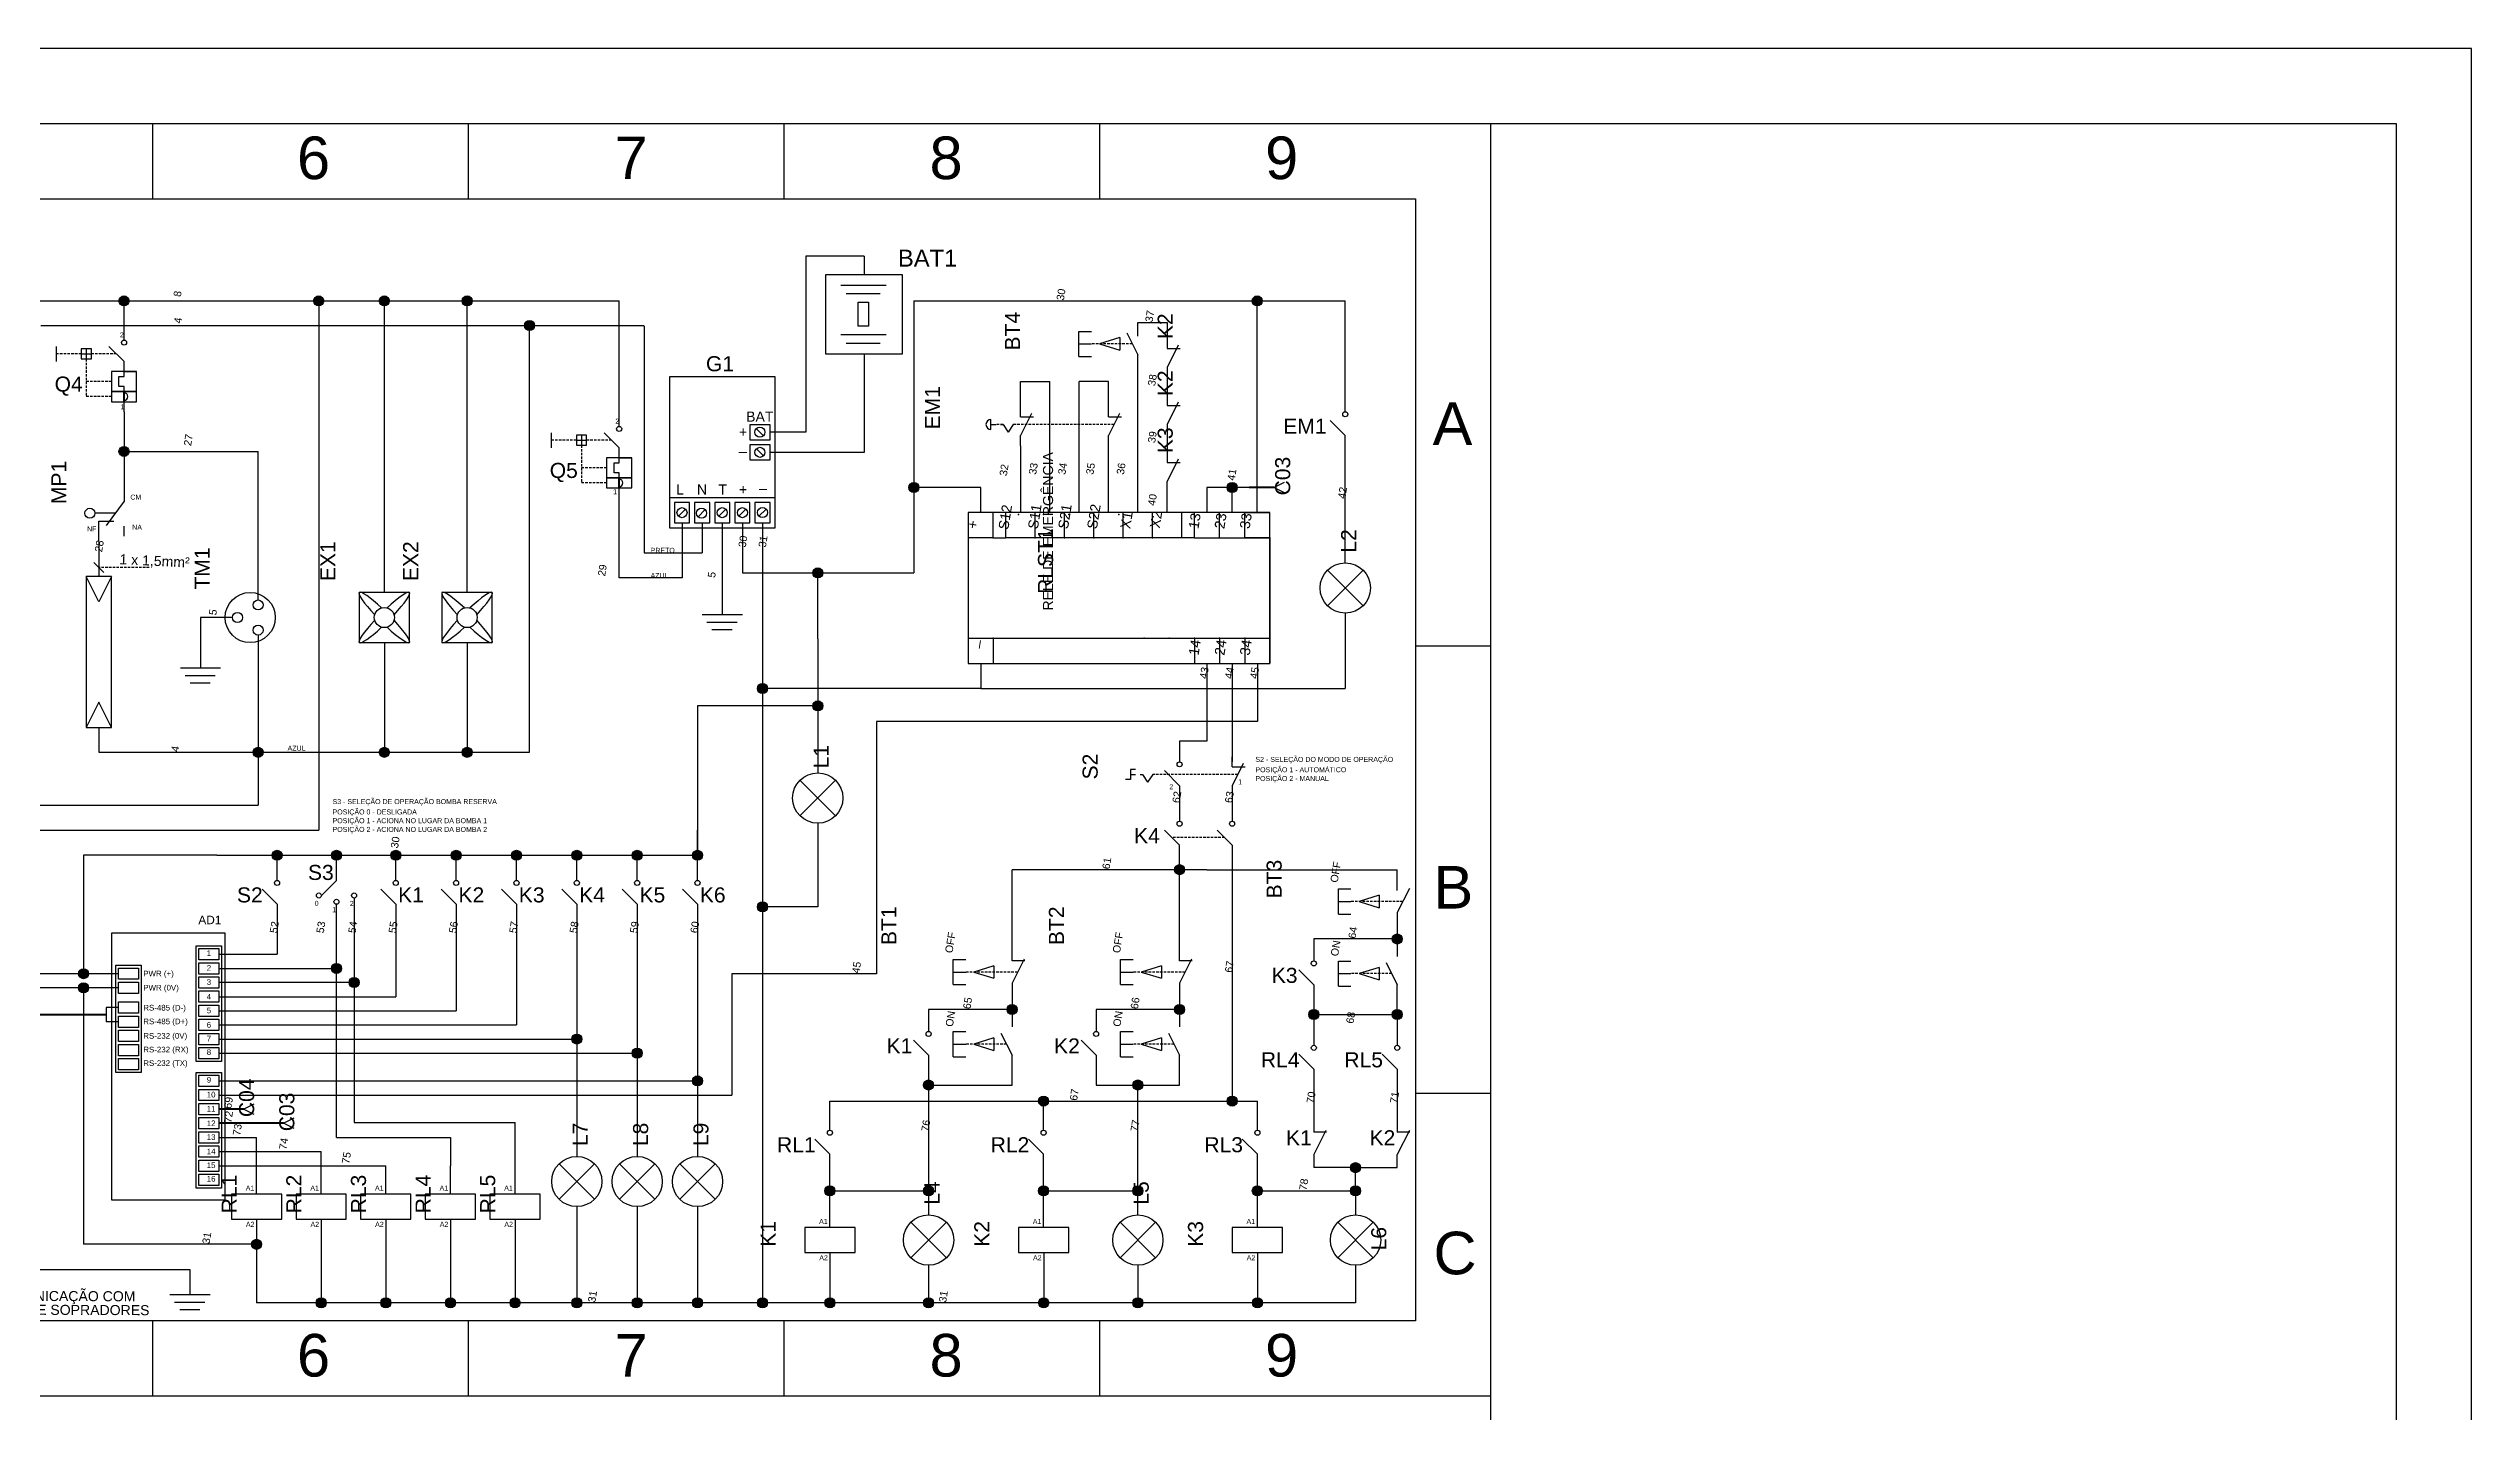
# Model space of a CAD drawing. Header units: millimetres. Extents: x 100 to 940, y 41 to 694.
# Drawn here: x 458.1 to 940, y 422.7 to 693.9 of the extents above; entities that cross this region are included whole.
import ezdxf
from ezdxf.enums import TextEntityAlignment as Align

# ---------------------------------------------------------------- set-up
doc = ezdxf.new("R2010")
doc.units = ezdxf.units.MM
doc.linetypes.add('DASHED', pattern=[0.75, 0.5, -0.25])
doc.styles.add('Annotative', font='arial.ttf')
doc.styles.add('Notes', font='arial.ttf', dxfattribs={"height": 3})

msp = doc.modelspace()

# ---------------------------------------------------------------- hatches: boundary and pattern name
for points in [[(474.15, 643.7, 1), (472.15, 643.7, 1)], [(512.86, 643.7, 1), (510.86, 643.7, 1)], [(525.92, 643.7, 1), (523.92, 643.7, 1)], [(542.38, 643.7, 1), (540.38, 643.7, 1)], [(699.52, 643.7, 1), (697.52, 643.7, 1)], [(554.81, 638.8, 1), (552.81, 638.8, 1)], [(474.15, 613.75, 1), (472.15, 613.75, 1)], [(631.24, 606.58, 1), (629.24, 606.58, 1)], [(694.52, 606.58, 1), (692.52, 606.58, 1)], [(612.12, 589.57, 1), (610.12, 589.57, 1)], [(601.12, 566.58, 1), (599.12, 566.58, 1)], [(612.12, 563.11, 1), (610.12, 563.11, 1)], [(500.81, 553.88, 1), (498.81, 553.88, 1)], [(525.92, 553.88, 1), (523.92, 553.88, 1)], [(542.38, 553.88, 1), (540.38, 553.88, 1)], [(504.59, 533.39, 1), (502.59, 533.39, 1)], [(516.4, 533.39, 1), (514.4, 533.39, 1)], [(528.2, 533.39, 1), (526.2, 533.39, 1)], [(540.2, 533.39, 1), (538.2, 533.39, 1)], [(552.2, 533.39, 1), (550.2, 533.39, 1)], [(564.2, 533.39, 1), (562.2, 533.39, 1)], [(576.2, 533.39, 1), (574.2, 533.39, 1)], [(588.2, 533.39, 1), (586.2, 533.39, 1)], [(684.07, 530.53, 1), (682.07, 530.53, 1)], [(601.12, 523.13, 1), (599.12, 523.13, 1)], [(727.36, 516.74, 1), (725.36, 516.74, 1)], [(466.11, 509.83, 1), (464.11, 509.83, 1)], [(516.4, 510.89, 1), (514.4, 510.89, 1)], [(466.11, 507.02, 1), (464.11, 507.02, 1)], [(519.9, 508.08, 1), (517.9, 508.08, 1)], [(650.75, 502.7, 1), (648.75, 502.7, 1)], [(684.07, 502.7, 1), (682.07, 502.7, 1)], [(710.77, 501.71, 1), (708.77, 501.71, 1)], [(727.36, 501.71, 1), (725.36, 501.71, 1)], [(564.2, 496.83, 1), (562.2, 496.83, 1)], [(576.2, 494.01, 1), (574.2, 494.01, 1)], [(588.2, 488.5, 1), (586.2, 488.5, 1)], [(634.15, 487.68, 1), (632.15, 487.68, 1)], [(675.77, 487.68, 1), (673.77, 487.68, 1)], [(657.02, 484.48, 1), (655.02, 484.48, 1)], [(694.52, 484.48, 1), (692.52, 484.48, 1)], [(614.52, 466.63, 1), (612.52, 466.63, 1)], [(634.15, 466.63, 1), (632.15, 466.63, 1)], [(657.02, 466.63, 1), (655.02, 466.63, 1)], [(675.77, 466.63, 1), (673.77, 466.63, 1)], [(699.53, 466.63, 1), (697.53, 466.63, 1)], [(719.05, 471.24, 1), (717.05, 471.24, 1)], [(719.05, 466.63, 1), (717.05, 466.63, 1)], [(500.51, 455.98, 1), (498.51, 455.98, 1)], [(513.36, 444.33, 1), (511.36, 444.33, 1)], [(526.21, 444.33, 1), (524.21, 444.33, 1)], [(539.06, 444.33, 1), (537.06, 444.33, 1)], [(551.91, 444.33, 1), (549.91, 444.33, 1)], [(564.2, 444.33, 1), (562.2, 444.33, 1)], [(576.2, 444.33, 1), (574.2, 444.33, 1)], [(588.2, 444.33, 1), (586.2, 444.33, 1)], [(601.12, 444.33, 1), (599.12, 444.33, 1)], [(614.54, 444.33, 1), (612.54, 444.33, 1)], [(634.15, 444.33, 1), (632.15, 444.33, 1)], [(657.04, 444.33, 1), (655.04, 444.33, 1)], [(675.77, 444.33, 1), (673.77, 444.33, 1)], [(699.54, 444.33, 1), (697.54, 444.33, 1)]]:
    msp.add_hatch(color=256).paths.add_polyline_path(points)

# ---------------------------------------------------------------- linework, layer by layer
for p, q in [((478.89, 664), (478.89, 679)), ((541.67, 664), (541.67, 679)), ((604.44, 664), (604.44, 679)), ((667.22, 664), (667.22, 679)), ((745, 115), (745, 679)), ((620.32, 652.62), (608.72, 652.62)), ((608.72, 652.62), (608.72, 617.58)), ((620.32, 652.62), (620.32, 648.97)), ((615.72, 646.84), (624.72, 646.84)), ((208.01, 643.7), (473.15, 643.7)), ((472.42, 643.7), (571.62, 643.7)), ((473.15, 635.9), (473.15, 643.7)), ((498.81, 643.7), (524.92, 643.7)), ((511.86, 643.7), (511.86, 538.39)), ((524.92, 585.7), (524.92, 643.7)), ((541.38, 585.7), (541.38, 643.7)), ((571.62, 620.72), (571.62, 643.7)), ((616.79, 645.16), (623.54, 645.16)), ((630.24, 643.7), (688.52, 643.7)), ((630.24, 643.7), (630.24, 589.57)), ((688.52, 643.7), (693.52, 643.7)), ((693.52, 643.7), (716.02, 643.7)), ((698.52, 606.58), (698.52, 643.7)), ((716.02, 621.64), (716.02, 643.7)), ((456.59, 638.8), (576.62, 638.8)), ((473.15, 635.9), (473.15, 637.9)), ((473.15, 635.9), (473.15, 637.9)), ((553.81, 553.88), (553.81, 638.7)), ((576.62, 638.7), (576.62, 593.57)), ((615.72, 636.99), (624.72, 636.99)), ((663.05, 632.64), (663.05, 637.64)), ((663.05, 637.64), (665.55, 637.64)), ((671.17, 636.39), (667.17, 635.14)), ((671.17, 636.39), (671.17, 633.89)), ((672.56, 637.35), (674.77, 632.94)), ((674.77, 639.38), (680.6, 639.38)), ((674.77, 636.69), (674.77, 639.38)), ((680.6, 639.38), (680.6, 634.21)), ((459.65, 634.65), (459.65, 631.65)), ((464.65, 633.15), (466.65, 633.15)), ((465.65, 634.15), (465.65, 632.15)), ((473.15, 631.65), (470.15, 634.65)), ((473.15, 629.65), (473.15, 631.65)), ((616.79, 635.3), (623.54, 635.3)), ((620.32, 633.1), (620.32, 613.57)), ((663.05, 635.14), (665.55, 635.14)), ((663.05, 632.64), (665.55, 632.64)), ((667.17, 635.14), (671.17, 633.89)), ((674.77, 601.58), (674.77, 632.94)), ((682.8, 634.87), (680.6, 630.46)), ((680.6, 634.21), (683.18, 634.21)), ((472.15, 626.65), (472.15, 628.65)), ((472.15, 628.65), (473.15, 628.64)), ((473.15, 626.65), (472.15, 626.65)), ((473.15, 628.64), (473.15, 629.65)), ((473.15, 629.65), (475.65, 629.65)), ((473.15, 625.65), (473.15, 626.65)), ((651.43, 622.64), (651.43, 627.64)), ((651.43, 627.64), (657.27, 627.64)), ((657.27, 601.58), (657.27, 627.64)), ((663.1, 601.58), (663.1, 627.64)), ((668.93, 627.64), (663.1, 627.64)), ((668.93, 622.64), (668.93, 627.64)), ((680.6, 630.46), (680.6, 622.87)), ((473.15, 621.65), (473.15, 623.65)), ((473.15, 621.65), (473.15, 605.86)), ((651.43, 620.64), (651.43, 622.64)), ((651.43, 620.64), (651.43, 622.64)), ((668.93, 620.64), (668.93, 622.64)), ((682.8, 623.53), (680.6, 619.12)), ((680.6, 622.87), (683.18, 622.87)), ((558.12, 617.48), (558.12, 614.48)), ((564.12, 616.98), (564.12, 614.98)), ((571.62, 614.48), (568.62, 617.48)), ((571.62, 618.72), (571.62, 620.72)), ((571.62, 618.72), (571.62, 620.72)), ((600.32, 616.87), (598.91, 618.28)), ((608.72, 617.58), (601.62, 617.58)), ((645.56, 618.1), (645.56, 620.1)), ((645.56, 619.1), (646.56, 619.1)), ((647.46, 619.1), (647.96, 619.1)), ((647.96, 619.1), (648.96, 617.6)), ((649.96, 619.1), (648.96, 617.6)), ((650.46, 619.1), (649.96, 619.1)), ((653.64, 621.3), (651.43, 616.89)), ((651.43, 620.64), (654.02, 620.64)), ((651.43, 614.89), (651.43, 616.89)), ((671.14, 621.3), (668.93, 616.89)), ((668.93, 620.64), (671.52, 620.64)), ((668.93, 614.89), (668.93, 616.89)), ((668.93, 601.58), (668.93, 616.89)), ((680.6, 619.12), (680.6, 611.53)), ((716.02, 616.89), (713.02, 619.89)), ((716.02, 591.58), (716.02, 616.89)), ((716.02, 595.2), (716.02, 616.89)), ((473.15, 613.75), (499.81, 613.75)), ((499.81, 584.2), (499.81, 613.75)), ((563.12, 615.98), (565.12, 615.98)), ((571.62, 612.48), (571.62, 614.48)), ((571.62, 611.47), (571.62, 612.48)), ((571.62, 612.48), (574.12, 612.48)), ((600.32, 612.87), (598.91, 614.28)), ((620.32, 613.57), (601.62, 613.57)), ((651.43, 614.89), (651.43, 601.58)), ((682.8, 612.18), (680.6, 607.78)), ((570.62, 609.48), (570.62, 611.48)), ((570.62, 611.48), (571.62, 611.47)), ((571.62, 609.48), (570.62, 609.48)), ((571.62, 608.48), (571.62, 609.48)), ((680.6, 611.53), (683.18, 611.53)), ((680.6, 601.58), (680.6, 607.78)), ((703.85, 607.58), (701.85, 606.58)), ((473.15, 603.86), (469.59, 599.04)), ((473.15, 605.86), (473.15, 603.86)), ((571.62, 604.48), (571.62, 606.48)), ((571.62, 588.57), (571.62, 604.48)), ((581.62, 604.57), (602.62, 604.57)), ((643.52, 606.58), (630.24, 606.58)), ((643.52, 601.58), (643.52, 606.58)), ((693.52, 606.58), (688.52, 606.58)), ((688.52, 606.58), (688.52, 601.58)), ((693.52, 601.58), (693.52, 606.58)), ((696.88, 606.58), (693.52, 606.58)), ((698.52, 601.58), (698.52, 606.58)), ((701.85, 606.58), (703.85, 605.58)), ((471.37, 601.45), (467.37, 601.45)), ((468.15, 595.86), (468.15, 599.86)), ((468.15, 599.86), (471.15, 599.86)), ((473.15, 596.86), (473.15, 598.86)), ((583.41, 600.87), (584.82, 602.28)), ((584.12, 599.57), (584.12, 588.57)), ((585.62, 599.57), (585.62, 600.57)), ((587.31, 600.76), (588.72, 602.18)), ((588.12, 599.57), (588.12, 593.57)), ((591.41, 600.87), (592.82, 602.28)), ((592.12, 599.57), (592.12, 581.29)), ((595.41, 600.87), (596.82, 602.28)), ((596.12, 599.57), (596.12, 589.57)), ((599.41, 600.87), (600.83, 602.28)), ((600.12, 599.57), (600.12, 523.13)), ((646.02, 601.58), (641.02, 601.58)), ((646.02, 596.58), (646.02, 601.58)), ((648.52, 596.58), (648.52, 601.58)), ((654.35, 596.58), (654.35, 601.58)), ((660.18, 596.58), (660.18, 601.58)), ((666.02, 596.58), (666.02, 601.58)), ((671.85, 596.58), (671.85, 601.58)), ((677.68, 596.58), (677.68, 601.58)), ((683.52, 596.58), (683.52, 601.58)), ((686.02, 596.58), (686.02, 601.58)), ((691.02, 596.58), (691.02, 601.58)), ((696.02, 596.58), (696.02, 601.58)), ((696.02, 601.58), (701.02, 601.58)), ((701.02, 596.58), (701.02, 601.58)), ((468.15, 595.86), (468.15, 588.85)), ((576.62, 593.57), (588.12, 593.57)), ((646.02, 596.58), (641.02, 596.58)), ((646.02, 596.58), (648.52, 596.58)), ((648.52, 596.58), (648.52, 596.58)), ((683.52, 596.58), (648.52, 596.58)), ((686.02, 596.58), (683.52, 596.58)), ((683.52, 596.58), (683.52, 596.58)), ((686.02, 596.58), (701.02, 596.58)), ((701.02, 596.58), (696.02, 596.58)), ((701.02, 596.58), (701.02, 576.58)), ((468.15, 583.85), (465.65, 588.85)), ((467.15, 591.68), (469.15, 589.68)), ((470.65, 588.85), (468.15, 583.85)), ((584.12, 588.57), (571.62, 588.57)), ((596.12, 589.57), (611.12, 589.57)), ((611.12, 576.43), (611.12, 589.57)), ((611.12, 589.57), (630.24, 589.57)), ((719.55, 590.12), (712.48, 583.05)), ((712.48, 590.12), (719.55, 583.05)), ((494.72, 580.68), (488.35, 580.68)), ((488.35, 580.68), (488.35, 570.68)), ((588.12, 581.29), (596.12, 581.29)), ((589.07, 579.79), (595.07, 579.79)), ((590.08, 578.29), (594.08, 578.29)), ((716.02, 581.58), (716.02, 566.58)), ((499.81, 577.2), (499.81, 553.88)), ((524.92, 575.7), (524.92, 553.88)), ((541.38, 575.7), (541.38, 553.88)), ((611.12, 576.43), (611.12, 549.78)), ((641.02, 576.58), (701.02, 576.58)), ((646.02, 576.58), (646.02, 571.58)), ((686.02, 576.58), (686.02, 571.58)), ((691.02, 576.58), (691.02, 571.58)), ((696.02, 576.58), (696.02, 571.58)), ((701.02, 576.58), (701.02, 571.58)), ((745, 575), (730, 575)), ((484.35, 570.68), (492.35, 570.68)), ((485.3, 569.18), (491.3, 569.18)), ((641.02, 571.58), (646.02, 571.58)), ((643.52, 571.58), (643.52, 566.58)), ((686.02, 571.58), (691.02, 571.58)), ((688.52, 571.58), (688.52, 556.13)), ((691.02, 571.58), (696.02, 571.58)), ((693.52, 571.58), (693.52, 551.99)), ((698.54, 571.58), (698.54, 559.99)), ((468.15, 563.85), (465.65, 558.85)), ((470.65, 558.85), (468.15, 563.85)), ((486.31, 567.68), (490.31, 567.68)), ((643.52, 566.58), (600.12, 566.58)), ((643.52, 566.58), (716.02, 566.58)), ((611.12, 563.11), (587.2, 563.11)), ((587.2, 563.11), (587.2, 533.39)), ((698.54, 559.99), (622.78, 559.99)), ((622.78, 559.99), (622.78, 509.8)), ((468.15, 558.85), (468.15, 553.88)), ((688.52, 556.13), (683.07, 556.13)), ((683.07, 556.13), (683.07, 551.99)), ((468.15, 553.88), (499.81, 553.88)), ((499.81, 553.88), (553.81, 553.88)), ((499.81, 553.88), (499.81, 543.39)), ((674.32, 550.44), (673.32, 550.44)), ((673.32, 550.44), (673.32, 548.44)), ((673.32, 549.44), (674.32, 549.44)), ((675.22, 549.44), (675.72, 549.44)), ((675.72, 549.44), (676.72, 547.94)), ((677.72, 549.44), (676.72, 547.94)), ((683.07, 547.24), (680.07, 550.24)), ((693.52, 550.99), (693.52, 552.99)), ((695.72, 551.64), (693.52, 547.24)), ((693.52, 550.99), (696.1, 550.99)), ((614.65, 548.32), (607.58, 541.24)), ((607.58, 548.32), (614.65, 541.24)), ((673.32, 548.44), (672.32, 548.44)), ((683.07, 547.24), (683.07, 540.17)), ((693.52, 547.24), (693.52, 540.17)), ((436.24, 543.39), (499.81, 543.39)), ((611.12, 539.78), (611.12, 523.13)), ((441.24, 538.39), (511.86, 538.39)), ((587.2, 528.39), (587.2, 538.39)), ((683.07, 535.42), (680.07, 538.42)), ((683.07, 531.76), (683.07, 535.42)), ((693.52, 535.42), (690.52, 538.42)), ((693.52, 535.42), (693.52, 484.48)), ((491.62, 533.39), (465.11, 533.39)), ((465.11, 533.39), (465.11, 509.83)), ((491.62, 533.39), (587.2, 533.39)), ((503.59, 528.39), (503.59, 533.39)), ((515.4, 528.39), (515.4, 533.39)), ((527.2, 528.39), (527.2, 533.39)), ((539.2, 528.39), (539.2, 533.39)), ((551.2, 528.39), (551.2, 533.39)), ((563.2, 528.39), (563.2, 533.39)), ((575.2, 528.39), (575.2, 533.39)), ((649.75, 512.36), (649.75, 530.53)), ((688.52, 530.53), (649.75, 530.53)), ((683.07, 512.36), (683.07, 531.76)), ((688.52, 530.53), (726.36, 530.53)), ((726.36, 528.19), (726.36, 530.53)), ((503.59, 523.64), (500.59, 526.64)), ((515.4, 528.39), (512.4, 525.39)), ((527.2, 523.64), (524.2, 526.64)), ((539.2, 523.64), (536.2, 526.64)), ((551.2, 523.64), (548.2, 526.64)), ((563.2, 523.64), (560.2, 526.64)), ((575.2, 523.64), (572.2, 526.64)), ((587.2, 523.64), (584.2, 526.64)), ((714.65, 521.7), (714.65, 526.7)), ((714.65, 526.7), (717.15, 526.7)), ((722.76, 525.45), (718.76, 524.2)), ((722.76, 525.45), (722.76, 522.95)), ((726.36, 526.4), (726.36, 529.98)), ((728.76, 526.78), (726.36, 521.99)), ((503.59, 523.64), (503.59, 513.7)), ((515.4, 477.25), (515.4, 523.64)), ((518.9, 524.89), (518.9, 480.25)), ((527.2, 523.64), (527.2, 505.26)), ((539.2, 523.64), (539.2, 502.45)), ((551.2, 523.64), (551.2, 499.64)), ((563.2, 523.64), (563.2, 473.48)), ((575.2, 523.64), (575.2, 473.48)), ((587.2, 523.64), (587.2, 473.48)), ((611.12, 523.13), (600.12, 523.13)), ((600.12, 523.13), (600.12, 513.54)), ((714.65, 524.2), (717.15, 524.2)), ((714.65, 521.7), (717.15, 521.7)), ((718.76, 524.2), (722.76, 522.95)), ((726.36, 521.99), (726.36, 516.74)), ((726.36, 516.74), (709.77, 516.74)), ((709.77, 516.74), (709.77, 512.38)), ((726.36, 516.74), (726.36, 513.27)), ((491.98, 513.7), (503.59, 513.7)), ((491.98, 510.89), (515.4, 510.89)), ((600.12, 513.54), (600.12, 444.33)), ((638.04, 507.66), (638.04, 512.66)), ((638.04, 512.66), (640.54, 512.66)), ((646.15, 511.41), (642.15, 510.16)), ((646.15, 511.41), (646.15, 508.91)), ((652.14, 512.74), (649.75, 507.96)), ((652.28, 512.36), (649.75, 512.36)), ((671.35, 507.66), (671.35, 512.66)), ((671.35, 512.66), (673.85, 512.66)), ((679.46, 511.41), (675.46, 510.16)), ((679.46, 511.41), (679.46, 508.91)), ((685.46, 512.74), (683.07, 507.96)), ((685.59, 512.36), (683.07, 512.36)), ((714.65, 507.34), (714.65, 512.34)), ((714.65, 512.34), (717.15, 512.34)), ((722.76, 511.09), (718.76, 509.84)), ((722.76, 511.09), (722.76, 508.59)), ((724.16, 512.04), (726.36, 507.63)), ((465.11, 509.83), (305.97, 509.83)), ((465.11, 507.02), (336.59, 507.02)), ((472.08, 509.83), (465.11, 509.83)), ((472.08, 507.02), (465.11, 507.02)), ((465.11, 507.02), (465.11, 455.98)), ((518.9, 508.08), (491.98, 508.08)), ((622.78, 509.8), (594, 509.8)), ((594, 509.8), (594, 485.69)), ((638.04, 510.16), (640.54, 510.16)), ((638.04, 507.66), (640.54, 507.66)), ((642.15, 510.16), (646.15, 508.91)), ((649.75, 507.96), (649.75, 502.7)), ((671.35, 510.16), (673.85, 510.16)), ((671.35, 507.66), (673.85, 507.66)), ((675.46, 510.16), (679.46, 508.91)), ((683.07, 507.96), (683.07, 502.7)), ((709.77, 507.63), (706.77, 510.63)), ((709.77, 507.63), (709.77, 501.71)), ((714.65, 509.84), (717.15, 509.84)), ((714.65, 507.34), (717.15, 507.34)), ((718.76, 509.84), (722.76, 508.59)), ((726.36, 505.29), (726.36, 507.63)), ((472.08, 503.08), (469.58, 503.08)), ((469.58, 503.08), (469.58, 500.27)), ((491.98, 505.26), (527.2, 505.26)), ((491.98, 502.45), (539.2, 502.45)), ((649.75, 502.7), (633.15, 502.7)), ((633.15, 502.7), (633.15, 498.35)), ((649.75, 502.7), (649.75, 499.23)), ((683.07, 502.7), (666.47, 502.7)), ((666.47, 502.7), (666.47, 498.35)), ((683.07, 502.7), (683.07, 499.23)), ((709.77, 501.71), (726.36, 501.71)), ((709.77, 501.71), (709.77, 495.58)), ((726.36, 501.71), (726.36, 505.29)), ((726.36, 501.71), (726.36, 495.58)), ((472.08, 500.27), (469.58, 500.27)), ((491.98, 499.64), (551.2, 499.64)), ((491.98, 496.83), (563.2, 496.83)), ((633.15, 493.6), (630.15, 496.6)), ((638.04, 493.3), (638.04, 498.3)), ((638.04, 498.3), (640.54, 498.3)), ((646.15, 497.05), (642.15, 495.8)), ((646.15, 497.05), (646.15, 494.55)), ((647.55, 498), (649.75, 493.6)), ((666.47, 493.6), (663.47, 496.6)), ((671.35, 493.3), (671.35, 498.3)), ((671.35, 498.3), (673.85, 498.3)), ((679.46, 497.05), (675.46, 495.8)), ((679.46, 497.05), (679.46, 494.55)), ((680.86, 498), (683.07, 493.6)), ((491.98, 494.01), (575.2, 494.01)), ((633.15, 493.6), (633.15, 487.68)), ((638.04, 495.8), (640.54, 495.8)), ((638.04, 493.3), (640.54, 493.3)), ((642.15, 495.8), (646.15, 494.55)), ((649.75, 491.25), (649.75, 493.6)), ((666.47, 493.6), (666.47, 487.68)), ((671.35, 495.8), (673.85, 495.8)), ((671.35, 493.3), (673.85, 493.3)), ((675.46, 495.8), (679.46, 494.55)), ((683.07, 491.25), (683.07, 493.6)), ((709.77, 490.83), (706.77, 493.83)), ((726.36, 490.83), (723.36, 493.83)), ((491.98, 488.5), (587.2, 488.5)), ((633.15, 487.68), (649.75, 487.68)), ((633.15, 487.68), (633.15, 461.83)), ((649.75, 487.68), (649.75, 491.25)), ((666.47, 487.68), (683.07, 487.68)), ((674.77, 461.83), (674.77, 487.68)), ((683.07, 487.68), (683.07, 491.25)), ((709.77, 490.83), (709.77, 485.58)), ((726.36, 490.83), (726.36, 485.58)), ((491.98, 485.69), (594, 485.69)), ((498.96, 483.88), (496.96, 482.88)), ((496.96, 482.88), (498.96, 481.88)), ((613.54, 478.68), (613.54, 484.48)), ((613.54, 484.48), (698.54, 484.48)), ((656.02, 478.68), (656.02, 484.48)), ((698.54, 478.68), (698.54, 484.48)), ((709.77, 485.58), (709.77, 478.28)), ((726.36, 485.58), (726.36, 478.28)), ((745, 486), (730, 486)), ((491.98, 477.25), (499.51, 477.25)), ((499.51, 465.98), (499.51, 477.25)), ((506.94, 481.07), (504.94, 480.07)), ((504.94, 480.07), (506.94, 479.07)), ((515.4, 477.25), (538.06, 477.25)), ((518.9, 480.25), (550.91, 480.25)), ((538.06, 477.25), (538.06, 471.63)), ((550.91, 465.98), (550.91, 480.25)), ((712.16, 478.66), (709.77, 473.87)), ((712.29, 478.28), (709.77, 478.28)), ((728.76, 478.66), (726.36, 473.87)), ((728.89, 478.28), (726.36, 478.28)), ((491.98, 474.44), (512.36, 474.44)), ((512.36, 465.98), (512.36, 474.44)), ((613.54, 473.93), (610.54, 476.93)), ((613.54, 459.33), (613.54, 473.93)), ((656.02, 473.93), (653.02, 476.93)), ((656.02, 459.33), (656.02, 473.93)), ((698.54, 473.93), (695.54, 476.93)), ((698.54, 459.33), (698.54, 473.93)), ((709.77, 473.87), (709.77, 471.24)), ((726.36, 471.24), (726.36, 473.87)), ((491.98, 471.63), (525.21, 471.63)), ((525.21, 465.98), (525.21, 471.63)), ((538.06, 465.98), (538.06, 471.63)), ((566.74, 472.01), (559.67, 464.94)), ((559.67, 472.01), (566.74, 464.94)), ((578.74, 472.01), (571.67, 464.94)), ((571.67, 472.01), (578.74, 464.94)), ((590.74, 472.01), (583.67, 464.94)), ((583.67, 472.01), (590.74, 464.94)), ((718.06, 471.24), (709.77, 471.24)), ((718.06, 466.63), (718.06, 471.24)), ((718.06, 471.24), (726.36, 471.24)), ((563.2, 463.48), (563.2, 444.33)), ((575.2, 463.48), (575.2, 444.33)), ((587.2, 463.48), (587.2, 444.33)), ((613.54, 466.63), (633.15, 466.63)), ((656.02, 466.63), (674.77, 466.63)), ((698.54, 466.63), (718.06, 466.63)), ((718.06, 466.63), (718.06, 461.83)), ((499.51, 460.98), (499.51, 444.33)), ((512.36, 460.98), (512.36, 444.33)), ((525.21, 460.98), (525.21, 444.33)), ((538.06, 460.98), (538.06, 444.33)), ((550.91, 460.98), (550.91, 444.33)), ((636.69, 460.37), (629.62, 453.3)), ((629.62, 460.37), (636.69, 453.3)), ((678.3, 460.37), (671.23, 453.3)), ((671.23, 460.37), (678.3, 453.3)), ((721.6, 460.37), (714.53, 453.3)), ((714.53, 460.37), (721.6, 453.3)), ((499.51, 455.98), (465.11, 455.98)), ((613.54, 454.33), (613.54, 444.33)), ((656.04, 454.33), (656.04, 444.33)), ((698.54, 454.33), (698.54, 444.33)), ((452.4, 450.98), (486.26, 450.98)), ((486.26, 450.98), (486.26, 445.98)), ((633.15, 451.83), (633.15, 444.33)), ((674.77, 451.83), (674.77, 444.33)), ((718.06, 451.83), (718.06, 444.33)), ((482.26, 445.98), (490.26, 445.98)), ((483.21, 444.48), (489.21, 444.48)), ((718.06, 444.33), (499.51, 444.33)), ((478.89, 440.74), (416.11, 440.74)), ((478.89, 425.74), (478.89, 440.74)), ((484.22, 442.98), (488.22, 442.98)), ((541.67, 425.74), (541.67, 440.74)), ((604.44, 425.74), (604.44, 440.74)), ((667.22, 425.74), (667.22, 440.74)), ((730, 425.74), (165, 425.74)), ((745, 425.74), (730, 425.74))]:
    msp.add_line(p, q)
at = {"linetype": 'DASHED'}
for p, q in [((464.65, 633.15), (459.65, 633.15)), ((465.65, 632.15), (465.65, 624.65)), ((471.65, 633.15), (466.65, 633.15)), ((673.67, 635.14), (665.55, 635.14)), ((470.65, 627.65), (465.65, 627.65)), ((470.65, 624.65), (465.65, 624.65)), ((647.96, 619.1), (646.56, 619.1)), ((670.04, 619.1), (650.46, 619.1)), ((563.12, 615.98), (558.12, 615.98)), ((564.12, 614.98), (564.12, 607.48)), ((570.12, 615.98), (565.12, 615.98)), ((569.12, 610.48), (564.12, 610.48)), ((569.12, 607.48), (564.12, 607.48)), ((478.15, 590.68), (468.15, 590.68)), ((694.62, 549.44), (677.72, 549.44)), ((692.02, 536.92), (681.57, 536.92)), ((727.46, 524.2), (717.15, 524.2)), ((650.85, 510.16), (640.54, 510.16)), ((684.17, 510.16), (673.85, 510.16)), ((725.26, 509.84), (717.15, 509.84)), ((648.65, 495.8), (640.54, 495.8)), ((681.96, 495.8), (673.85, 495.8))]:
    msp.add_line(p, q, dxfattribs=at)
at = {"lineweight": 40}
for p, q in [((473.15, 623.65), (473.15, 625.65)), ((571.62, 606.48), (571.62, 608.48))]:
    msp.add_line(p, q, dxfattribs=at)
at = {"lineweight": 50}
for p, q in [((701.85, 606.58), (696.88, 606.58)), ((469.58, 501.67), (453.51, 501.67)), ((496.96, 482.88), (491.98, 482.88)), ((504.94, 480.07), (491.98, 480.07))]:
    msp.add_line(p, q, dxfattribs=at)
for points in [[(100, 100), (940, 100), (940, 693.94), (100, 693.94)], [(150, 679), (925, 679), (925, 115), (150, 115)], [(165, 664), (730, 664), (730, 440.74), (165, 440.74)], [(612.73, 648.97), (627.91, 648.97), (627.91, 633.1), (612.73, 633.1)], [(619.13, 643.46), (621.19, 643.46), (621.19, 638.67), (619.13, 638.67)], [(464.65, 632.15), (466.65, 632.15), (466.65, 634.15), (464.65, 634.15)], [(470.65, 625.65), (475.65, 625.65), (475.65, 629.65), (470.65, 629.65)], [(581.62, 598.57), (602.62, 598.57), (602.62, 628.57), (581.62, 628.57)], [(470.65, 623.65), (475.65, 623.65), (475.65, 625.65), (470.65, 625.65)], [(563.12, 614.98), (565.12, 614.98), (565.12, 616.98), (563.12, 616.98)], [(601.62, 616.07), (601.62, 619.07), (597.62, 619.07), (597.62, 616.07)], [(569.12, 608.48), (574.12, 608.48), (574.12, 612.47), (569.12, 612.48)], [(601.62, 612.07), (601.62, 615.07), (597.62, 615.07), (597.62, 612.07)], [(569.12, 606.48), (574.12, 606.48), (574.12, 608.48), (569.12, 608.48)], [(582.62, 599.57), (585.62, 599.57), (585.62, 603.57), (582.62, 603.57)], [(586.62, 599.57), (589.62, 599.57), (589.62, 603.57), (586.62, 603.57)], [(590.62, 599.57), (593.62, 599.57), (593.62, 603.57), (590.62, 603.57)], [(594.62, 599.57), (597.62, 599.57), (597.62, 603.57), (594.62, 603.57)], [(598.62, 599.57), (601.62, 599.57), (601.62, 603.57), (598.62, 603.57)], [(641.02, 571.58), (701.02, 571.58), (701.02, 601.58), (641.02, 601.58)], [(465.65, 558.85), (470.65, 558.85), (470.65, 588.85), (465.65, 588.85)], [(519.92, 575.7), (529.92, 575.7), (529.92, 585.7), (519.92, 585.7)], [(536.38, 575.7), (546.38, 575.7), (546.38, 585.7), (536.38, 585.7)], [(470.73, 517.98), (493.23, 517.98), (493.23, 464.78), (470.73, 464.78)], [(471.51, 490.14), (471.51, 511.52), (476.58, 511.52), (476.58, 490.14)], [(472.08, 508.71), (472.08, 510.96), (476.01, 510.96), (476.01, 508.71)], [(487.48, 492.33), (487.48, 515.39), (492.54, 515.39), (492.54, 492.33)], [(488.04, 512.58), (488.04, 514.83), (491.98, 514.83), (491.98, 512.58)], [(488.04, 509.76), (488.04, 512.01), (491.98, 512.01), (491.98, 509.76)], [(472.08, 505.89), (472.08, 508.14), (476.01, 508.14), (476.01, 505.89)], [(488.04, 506.95), (488.04, 509.2), (491.98, 509.2), (491.98, 506.95)], [(488.04, 504.14), (488.04, 506.39), (491.98, 506.39), (491.98, 504.14)], [(472.08, 501.96), (472.08, 504.21), (476.01, 504.21), (476.01, 501.96)], [(472.08, 499.14), (472.08, 501.39), (476.01, 501.39), (476.01, 499.14)], [(488.04, 501.33), (488.04, 503.58), (491.98, 503.58), (491.98, 501.33)], [(472.08, 496.33), (472.08, 498.58), (476.01, 498.58), (476.01, 496.33)], [(488.04, 498.51), (488.04, 500.76), (491.98, 500.76), (491.98, 498.51)], [(488.04, 495.7), (488.04, 497.95), (491.98, 497.95), (491.98, 495.7)], [(472.08, 493.52), (472.08, 495.77), (476.01, 495.77), (476.01, 493.52)], [(472.08, 490.71), (472.08, 492.96), (476.01, 492.96), (476.01, 490.71)], [(488.04, 492.89), (488.04, 495.14), (491.98, 495.14), (491.98, 492.89)], [(487.48, 467.13), (487.48, 490.19), (492.54, 490.19), (492.54, 467.13)], [(488.04, 487.38), (488.04, 489.63), (491.98, 489.63), (491.98, 487.38)], [(488.04, 484.57), (488.04, 486.82), (491.98, 486.82), (491.98, 484.57)], [(488.04, 481.75), (488.04, 484), (491.98, 484), (491.98, 481.75)], [(488.04, 478.94), (488.04, 481.19), (491.98, 481.19), (491.98, 478.94)], [(488.04, 476.13), (488.04, 478.38), (491.98, 478.38), (491.98, 476.13)], [(488.04, 473.32), (488.04, 475.57), (491.98, 475.57), (491.98, 473.32)], [(488.04, 470.5), (488.04, 472.75), (491.98, 472.75), (491.98, 470.5)], [(488.04, 467.69), (488.04, 469.94), (491.98, 469.94), (491.98, 467.69)], [(494.51, 460.98), (504.51, 460.98), (504.51, 465.98), (494.51, 465.98)], [(507.36, 460.98), (517.36, 460.98), (517.36, 465.98), (507.36, 465.98)], [(520.21, 460.98), (530.21, 460.98), (530.21, 465.98), (520.21, 465.98)], [(533.06, 460.98), (543.06, 460.98), (543.06, 465.98), (533.06, 465.98)], [(545.91, 460.98), (555.91, 460.98), (555.91, 465.98), (545.91, 465.98)], [(608.54, 454.33), (618.54, 454.33), (618.54, 459.33), (608.54, 459.33)], [(651.04, 454.33), (661.04, 454.33), (661.04, 459.33), (651.04, 459.33)], [(693.54, 454.33), (703.54, 454.33), (703.54, 459.33), (693.54, 459.33)]]:
    msp.add_lwpolyline(points, close=True)
for centre, radius in [((473.15, 643.7), 1), ((511.86, 643.7), 1), ((524.92, 643.7), 1), ((541.38, 643.7), 1), ((698.52, 643.7), 1), ((553.81, 638.8), 1), ((473.15, 635.4), 0.5), ((716.02, 621.14), 0.5), ((571.62, 618.22), 0.5), ((599.61, 617.58), 1), ((473.15, 613.75), 1), ((599.62, 613.57), 1), ((630.24, 606.58), 1), ((693.52, 606.58), 1), ((466.37, 601.45), 1), ((584.12, 601.57), 1), ((588.01, 601.47), 1), ((592.12, 601.57), 1), ((596.12, 601.57), 1), ((600.12, 601.58), 1), ((611.12, 589.57), 1), ((716.02, 586.58), 5), ((498.24, 580.7), 5), ((499.81, 583.2), 1), ((495.72, 580.7), 1), ((499.81, 578.2), 1), ((524.92, 580.7), 2), ((541.38, 580.7), 2), ((600.12, 566.58), 1), ((611.12, 563.11), 1), ((499.81, 553.88), 1), ((524.92, 553.88), 1), ((541.38, 553.88), 1), ((611.12, 544.78), 5), ((683.07, 551.49), 0.5), ((683.07, 539.67), 0.5), ((693.52, 539.67), 0.5), ((503.59, 533.39), 1), ((515.4, 533.39), 1), ((527.2, 533.39), 1), ((539.2, 533.39), 1), ((551.2, 533.39), 1), ((563.2, 533.39), 1), ((575.2, 533.39), 1), ((587.2, 533.39), 1), ((683.07, 530.53), 1), ((503.59, 527.89), 0.5), ((511.9, 525.39), 0.5), ((518.9, 525.39), 0.5), ((527.2, 527.89), 0.5), ((539.2, 527.89), 0.5), ((551.2, 527.89), 0.5), ((563.2, 527.89), 0.5), ((575.2, 527.89), 0.5), ((587.2, 527.89), 0.5), ((515.4, 524.14), 0.5), ((600.12, 523.13), 1), ((726.36, 516.74), 1), ((465.11, 509.83), 1), ((515.4, 510.89), 1), ((709.77, 511.88), 0.5), ((465.11, 507.02), 1), ((518.9, 508.08), 1), ((649.75, 502.7), 1), ((683.07, 502.7), 1), ((709.77, 501.71), 1), ((726.36, 501.71), 1), ((563.2, 496.83), 1), ((633.15, 497.85), 0.5), ((666.47, 497.85), 0.5), ((575.2, 494.01), 1), ((709.77, 495.08), 0.5), ((726.36, 495.08), 0.5), ((587.2, 488.5), 1), ((633.15, 487.68), 1), ((674.77, 487.68), 1), ((656.02, 484.48), 1), ((693.52, 484.48), 1), ((613.54, 478.18), 0.5), ((656.02, 478.18), 0.5), ((698.54, 478.18), 0.5), ((563.2, 468.48), 5), ((575.2, 468.48), 5), ((587.2, 468.48), 5), ((613.52, 466.63), 1), ((633.15, 466.63), 1), ((656.02, 466.63), 1), ((674.77, 466.63), 1), ((698.53, 466.63), 1), ((718.05, 471.24), 1), ((718.05, 466.63), 1), ((633.15, 456.83), 5), ((674.77, 456.83), 5), ((718.06, 456.83), 5), ((499.51, 455.98), 1), ((512.36, 444.33), 1), ((525.21, 444.33), 1), ((538.06, 444.33), 1), ((550.91, 444.33), 1), ((563.2, 444.33), 1), ((575.2, 444.33), 1), ((587.2, 444.33), 1), ((600.12, 444.33), 1), ((613.54, 444.33), 1), ((633.15, 444.33), 1), ((656.04, 444.33), 1), ((674.77, 444.33), 1), ((698.54, 444.33), 1)]:
    msp.add_circle(centre, radius)
for centre, radius, start, end in [((473.15, 624.65), 0.75, 270, 90), ((645.56, 619.1), 1, 90, 270), ((571.62, 607.48), 0.75, 270, 90)]:
    msp.add_arc(centre, radius, start, end)
for centre, major_axis, start_param, end_param in [((524.92, 580.7), (5, -5), 8.104015, 10.745541), ((524.92, 580.7), (-5, -5), 1.820829, 4.462356), ((541.38, 580.7), (5, -5), 8.104015, 10.745541), ((541.38, 580.7), (-5, -5), 1.820829, 4.462356), ((524.92, 580.7), (-5, -5), 4.962422, 7.603949), ((524.92, 580.7), (5, -5), 4.962422, 7.603949), ((541.38, 580.7), (-5, -5), 4.962422, 7.603949), ((541.38, 580.7), (5, -5), 4.962422, 7.603949)]:
    msp.add_ellipse(centre, major_axis=major_axis, ratio=0.141421, start_param=start_param, end_param=end_param)
for p in [(651.02, 601.2), (656.02, 601.2), (661.02, 601.2), (666.02, 601.2), (671.02, 601.2), (646.02, 596.58), (654.35, 596.58), (660.18, 596.58), (666.02, 596.58), (671.85, 596.58), (677.68, 596.58), (686.02, 596.58), (691.02, 596.58), (696.02, 596.58), (701.02, 596.58), (646.02, 576.58), (676.02, 576.58), (681.02, 576.58), (686.02, 576.58), (691.02, 576.58), (696.02, 576.58), (701.02, 576.58)]:
    msp.add_point(p)

# ---------------------------------------------------------------- texts
for s, height, style, p in [('6', 8.48, 'Notes', (507.55, 667.93)), ('7', 8.48, 'Notes', (570.69, 667.93)), ('8', 8.48, 'Notes', (633.34, 667.93)), ('9', 8.48, 'Notes', (700.07, 667.93)), ('2', 1, 'Notes', (472.32, 636.46)), ('G1', 3, 'Notes', (588.88, 629.7)), ('Q4', 3, 'Notes', (459.35, 625.65)), ('1', 1, 'Notes', (472.47, 622.12)), ('BAT', 2, 'Notes', (596.87, 619.68)), ('A', 8.48, 'Notes', (733.39, 615.03)), ('2', 1, 'Notes', (570.86, 619.28)), ('+', 2, 'Notes', (595.44, 616.64)), ('EM1', 3, 'Notes', (703.69, 617.26)), ('_', 2, 'Notes', (595.44, 614.05)), ('Q5', 3, 'Notes', (557.81, 608.47)), ('L', 2, 'Notes', (582.95, 605.18)), ('N', 2, 'Notes', (587.09, 605.18)), ('T', 2, 'Notes', (591.37, 605.18)), ('CM', 1, 'Notes', (474.41, 604.16)), ('1', 1, 'Notes', (570.42, 605.23)), ('+', 2, 'Notes', (595.44, 605.18)), ('_', 2, 'Notes', (599.44, 606.65)), ('NF', 1, 'Notes', (465.8, 597.85)), ('NA', 1, 'Notes', (474.78, 598.17)), ('PRETO', 1, 'Annotative', (577.87, 593.57)), ('AZUL', 1, 'Annotative', (577.87, 588.57)), ('AZUL', 1, 'Annotative', (505.68, 554.2)), ('S2 - SELEÇÃO DO MODO DE OPERAÇÃO', 1, 'Notes', (698.15, 551.97)), ('POSIÇÃO 1 - AUTOMÁTICO', 1, 'Notes', (698.15, 549.92)), ('POSIÇÃO 2 - MANUAL', 1, 'Notes', (698.15, 548.17)), ('S3 - SELEÇÃO DE OPERAÇÃO BOMBA RESERVA', 1, 'Notes', (514.62, 543.58)), ('2', 1, 'Notes', (681.03, 546.53)), ('1', 1, 'Notes', (694.72, 547.5)), ('POSIÇÃO 0 - DESLIGADA', 1, 'Notes', (514.62, 541.52)), ('POSIÇÃO 1 - ACIONA NO LUGAR DA BOMBA 1', 1, 'Notes', (514.62, 539.78)), ('POSIÇÃO 2 - ACIONA NO LUGAR DA BOMBA 2', 1, 'Notes', (514.62, 538.04)), ('K4', 3, 'Notes', (674.01, 535.79)), ('S3', 3, 'Notes', (509.73, 528.48)), ('B', 8.48, 'Notes', (733.57, 522.79)), ('S2', 3, 'Notes', (495.61, 524.01)), ('K1', 3, 'Notes', (527.66, 524.01)), ('K2', 3, 'Notes', (539.66, 524.01)), ('K3', 3, 'Notes', (551.66, 524.01)), ('K4', 3, 'Notes', (563.66, 524.01)), ('K5', 3, 'Notes', (575.66, 524.01)), ('K6', 3, 'Notes', (587.66, 524.01)), ('0', 1, 'Notes', (511.06, 523.33)), ('1', 1, 'Notes', (514.56, 522.07)), ('2', 1, 'Notes', (518.06, 523.32)), ('K3', 3, 'Notes', (701.4, 508)), ('K1', 3, 'Notes', (624.79, 493.96)), ('K2', 3, 'Notes', (658.11, 493.96)), ('RL4', 3, 'Notes', (699.23, 491.2)), ('RL5', 3, 'Notes', (715.83, 491.2)), ('RL1', 3, 'Notes', (603, 474.3)), ('RL2', 3, 'Notes', (645.49, 474.3)), ('RL3', 3, 'Notes', (688, 474.3)), ('K1', 3, 'Notes', (704.24, 475.68)), ('K2', 3, 'Notes', (720.84, 475.68)), ('A1', 1, 'Notes', (497.36, 466.68)), ('A1', 1, 'Notes', (510.21, 466.68)), ('A1', 1, 'Notes', (523.06, 466.68)), ('A1', 1, 'Notes', (535.91, 466.68)), ('A1', 1, 'Notes', (548.76, 466.68)), ('A2', 1, 'Notes', (497.39, 459.46)), ('A2', 1, 'Notes', (510.24, 459.46)), ('A2', 1, 'Notes', (523.09, 459.46)), ('A2', 1, 'Notes', (535.94, 459.46)), ('A2', 1, 'Notes', (548.79, 459.46)), ('A1', 1, 'Notes', (611.38, 460.04)), ('A1', 1, 'Notes', (653.88, 460.04)), ('A1', 1, 'Notes', (696.38, 460.04)), ('C', 8.48, 'Notes', (733.57, 450.01)), ('A2', 1, 'Notes', (611.42, 452.81)), ('A2', 1, 'Notes', (653.92, 452.81)), ('A2', 1, 'Notes', (696.42, 452.81)), ('6', 8.48, 'Notes', (507.55, 429.67)), ('7', 8.48, 'Notes', (570.69, 429.67)), ('8', 8.48, 'Notes', (633.34, 429.67)), ('9', 8.48, 'Notes', (700.07, 429.67))]:
    msp.add_text(s, height=height, dxfattribs=dict(style=style)).set_placement(p)
at = {"lineweight": 30, "style": 'Notes'}
msp.add_text('BAT1', height=3.375, dxfattribs=at).set_placement((627.07, 650.53))
for s, height, rotation, style, p in [('30', 1.5, 80.899, 'Notes', (660.22, 644.85)), ('8', 1.5, 80.899, 'Notes', (484.53, 645)), ('37', 1.5, 80.899, 'Notes', (677.87, 640.53)), ('4', 1.5, 80.899, 'Notes', (484.61, 639.7)), ('38', 1.5, 80.899, 'Notes', (678.38, 627.83)), ('27', 1.5, 80.899, 'Notes', (486.67, 615.91)), ('39', 1.5, 80.899, 'Notes', (678.38, 616.49)), ('32', 1.5, 80.899, 'Notes', (648.89, 609.94)), ('33', 1.5, 80.899, 'Notes', (654.71, 610.2)), ('34', 1.5, 80.899, 'Notes', (660.53, 610.2)), ('35', 1.5, 80.899, 'Notes', (666.09, 610.2)), ('36', 1.5, 80.899, 'Notes', (672.17, 610.2)), ('41', 1.5, 80.899, 'Notes', (694.21, 609.02)), ('S12', 2, 80.899, 'Notes', (649.38, 600.53)), ('S11', 2, 80.899, 'Notes', (655.26, 600.65)), ('S21', 2, 80.899, 'Notes', (661.25, 600.65)), ('S22', 2, 80.899, 'Notes', (667.01, 600.65)), ('40', 1.5, 80.899, 'Notes', (678.38, 604.02)), ('42', 1.5, 80.899, 'Notes', (716.2, 605.39)), ('+', 2, 80.899, 'Notes', (642.89, 599.06)), ('X1', 2, 80.899, 'Notes', (673.5, 599.92)), ('X2', 2, 80.899, 'Notes', (679.37, 600.04)), ('13', 2, 80.899, 'Notes', (687.06, 599.78)), ('23', 2, 80.899, 'Notes', (692.2, 599.78)), ('33', 2, 80.899, 'Notes', (697.22, 599.78)), ('28', 1.5, 80.899, 'Notes', (468.96, 594.79)), ('30', 1.5, 80.899, 'Notes', (596.96, 595.72)), ('31', 1.5, 80.899, 'Notes', (600.96, 595.72)), ('29', 1.5, 80.899, 'Notes', (569, 589.99)), ('5', 1.5, 80.899, 'Notes', (590.77, 589.1)), ('5', 1.5, 80.899, 'Notes', (491.56, 581.64)), ('_', 2, 80.899, 'Notes', (642.87, 575.42)), ('14', 2, 80.899, 'Notes', (687.07, 574.59)), ('24', 2, 80.899, 'Notes', (692.21, 574.59)), ('34', 2, 80.899, 'Notes', (697.23, 574.59)), ('43', 1.5, 80.899, 'Notes', (688.7, 569.57)), ('44', 1.5, 80.899, 'Notes', (693.7, 569.57)), ('45', 1.5, 80.899, 'Notes', (698.72, 569.57)), ('4', 1.5, 80.899, 'Notes', (484.07, 554.45)), ('62', 1.5, 80.899, 'Notes', (683.25, 544.85)), ('63', 1.5, 80.899, 'Notes', (693.7, 544.85)), ('30', 1.5, 80.899, 'Notes', (527.81, 535.85)), ('61', 1.5, 80.899, 'Notes', (669.32, 531.68)), ('OFF', 1.5, 80.899, 'Notes', (714.83, 529.94)), ('52', 1.5, 80.899, 'Notes', (503.77, 518.96)), ('53', 1.5, 80.899, 'Notes', (513.03, 518.96)), ('54', 1.5, 80.899, 'Notes', (519.38, 518.96)), ('55', 1.5, 80.899, 'Notes', (527.39, 518.96)), ('56', 1.5, 80.899, 'Notes', (539.39, 518.96)), ('57', 1.5, 80.899, 'Notes', (551.39, 518.96)), ('58', 1.5, 80.899, 'Notes', (563.39, 518.96)), ('59', 1.5, 80.899, 'Notes', (575.39, 518.96)), ('60', 1.5, 80.899, 'Notes', (587.39, 518.96)), ('OFF', 1.5, 80.899, 'Notes', (638.22, 515.91)), ('OFF', 1.5, 80.899, 'Notes', (671.54, 515.91)), ('ON', 1.5, 80.899, 'Notes', (714.83, 514.77)), ('64', 1.5, 80.899, 'Notes', (718.25, 517.89)), ('45', 1.5, 80.899, 'Notes', (619.56, 510.95)), ('67', 1.5, 80.899, 'Notes', (693.7, 511.1)), ('ON', 1.5, 80.899, 'Notes', (638.22, 500.74)), ('65', 1.5, 80.899, 'Notes', (641.64, 503.85)), ('ON', 1.5, 80.899, 'Notes', (671.54, 500.74)), ('66', 1.5, 80.899, 'Notes', (674.95, 503.85)), ('68', 1.5, 80.899, 'Notes', (717.82, 500.96)), ('67', 1.5, 80.899, 'Notes', (662.84, 485.63)), ('72', 1.5, 80.899, 'Notes', (494.65, 481.22)), ('69', 1.5, 80.899, 'Notes', (494.65, 484.03)), ('70', 1.5, 80.899, 'Notes', (709.95, 485.09)), ('71', 1.5, 80.899, 'Notes', (726.55, 485.09)), ('73', 1.5, 80.899, 'Notes', (496.42, 478.69)), ('76', 1.5, 80.899, 'Notes', (633.34, 479.48)), ('77', 1.5, 80.899, 'Notes', (674.95, 479.48)), ('74', 1.5, 80.899, 'Notes', (505.63, 475.88)), ('75', 1.5, 80.899, 'Notes', (518.11, 473.07)), ('78', 1.5, 80.899, 'Notes', (708.49, 467.78)), ('31', 1.5, 80.899, 'Notes', (490.34, 457.13)), ('PAINEL DE SOPRADORES', 2, 359.7948, 'Annotative', (460.67, 441.94)), ('COMUNICAÇÃO COM', 2, 359.7948, 'Annotative', (461.14, 444.69)), ('31', 1.5, 80.899, 'Notes', (567.05, 445.48)), ('31', 1.5, 80.899, 'Notes', (636.82, 445.48))]:
    msp.add_text(s, height=height, rotation=rotation, dxfattribs=dict(style=style)).set_placement(p, align=Align.CENTER)
at = {"style": 'Notes'}
for s, height, rotation, p in [('BT4', 3, 90, (651.33, 633.84)), ('K2', 3, 90, (681.71, 636.09)), ('EM1', 3, 90, (635.43, 618.14)), ('K2', 3, 90, (681.71, 624.75)), ('K3', 3, 90, (681.71, 613.41)), ('RELE DE EMERGÊNCIA', 2, 90, (657.91, 582.1)), ('C03', 3, 90, (705.07, 605)), ('MP1', 3, 90, (461.69, 603.27)), ('RLST1', 3, 90, (657.91, 585.41)), ('L2', 3, 90, (718.19, 593.62)), ('1 x 1,5mm²', 2, 357.2768, (472.21, 591.32)), ('TM1', 3, 90, (490.19, 586.27)), ('EX1', 3, 90, (515.18, 587.95)), ('EX2', 3, 90, (531.65, 587.95)), ('L1', 3, 90, (613.29, 550.71)), ('S2', 3, 90, (666.78, 548.48)), ('BT3', 3, 90, (703.37, 524.82)), ('BT1', 3, 90, (626.76, 515.53)), ('BT2', 3, 90, (660.07, 515.53)), ('C04', 3, 90, (499.02, 481.29)), ('C03', 3, 90, (507.02, 478.48)), ('L7', 3, 90, (565.38, 475.52)), ('L8', 3, 90, (577.38, 475.52)), ('L9', 3, 90, (589.38, 475.52)), ('RL1', 3, 90, (495.57, 462.14)), ('RL2', 3, 90, (508.42, 462.14)), ('RL3', 3, 90, (521.27, 462.14)), ('RL4', 3, 90, (534.12, 462.14)), ('RL5', 3, 90, (546.97, 462.14)), ('L4', 3, 90, (635.33, 463.87)), ('L5', 3, 90, (676.94, 463.87)), ('K1', 3, 90, (602.74, 455.49)), ('K2', 3, 90, (645.24, 455.49)), ('K3', 3, 90, (687.74, 455.49)), ('L6', 3, 90, (724.17, 454.77))]:
    msp.add_text(s, height=height, rotation=rotation, dxfattribs=at).set_placement(p)
at = {"attachment_point": 1, "style": 'Notes'}
for s, width, insert, char_height in [('AD1', 117.0611, (487.93, 521.37), 1.688), ('2', 45.8909, (489.6, 511.53), 1.12), ('1', 45.8909, (489.6, 514.48), 1.12), ('PWR (+)', 45.8909, (476.98, 510.41), 1.125), ('PWR (0V)', 45.8909, (476.98, 507.61), 1.125), ('3', 45.8909, (489.6, 508.73), 1.12), ('RS-485 (D-)', 45.8909, (476.98, 503.63), 1.125), ('4', 45.8909, (489.6, 505.82), 1.12), ('5', 45.8909, (489.6, 503.08), 1.12), ('RS-485 (D+)', 45.8909, (476.98, 500.9), 1.125), ('RS-232 (0V)', 45.8909, (476.98, 498.03), 1.125), ('6', 45.8909, (489.6, 500.21), 1.12), ('7', 45.8909, (489.6, 497.48), 1.12), ('RS-232 (RX)', 45.8909, (476.98, 495.3), 1.125), ('RS-232 (TX)', 45.8909, (476.98, 492.6), 1.125), ('8', 45.8909, (489.6, 494.79), 1.12), ('9', 45.8909, (489.6, 489.28), 1.12), ('10', 45.8909, (489.6, 486.33), 1.125), ('11', 45.8909, (489.6, 483.53), 1.125), ('12', 45.8909, (489.6, 480.62), 1.125), ('13', 45.8909, (489.6, 477.88), 1.125), ('14', 45.8909, (489.6, 475.02), 1.125), ('15', 45.8909, (489.6, 472.28), 1.125), ('16', 45.8909, (489.6, 469.59), 1.125)]:
    msp.add_mtext_dynamic_manual_height_columns(s, width=width, gutter_width=15, heights=[0], dxfattribs=dict(at, insert=insert, char_height=char_height))

doc.saveas('drawing.dxf')
